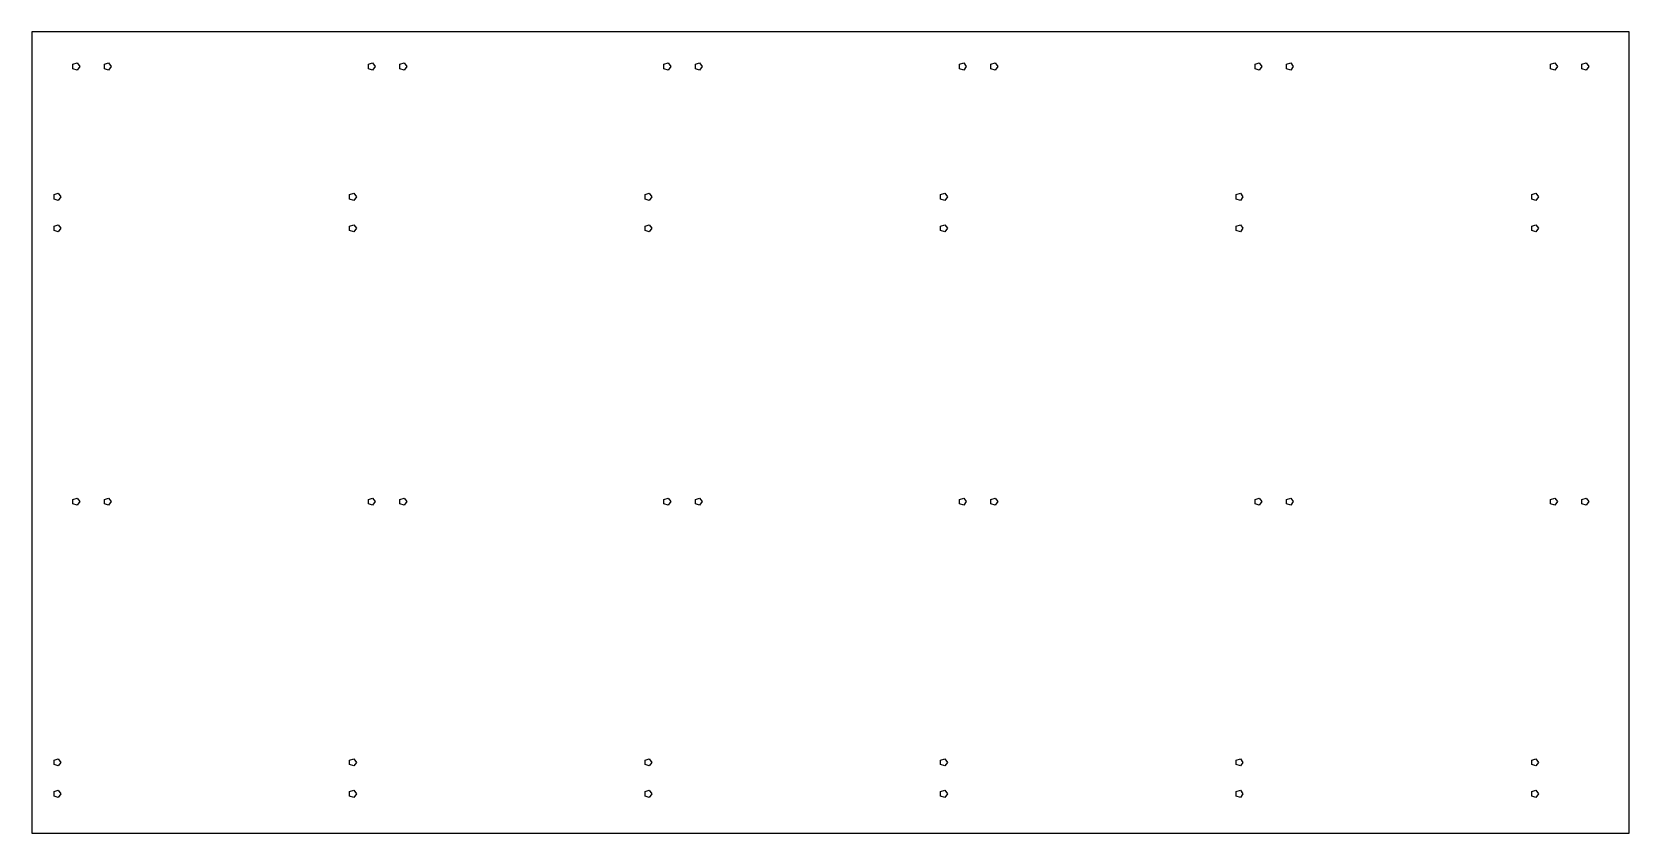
# Model space of a CAD drawing. Header units: metres. Extents: x 58 to 566, y -12 to 243.
import ezdxf

# ---------------------------------------------------------------- set-up
doc = ezdxf.new("R2010")
doc.units = ezdxf.units.M

msp = doc.modelspace()

# ---------------------------------------------------------------- linework, layer by layer
for p, q in [((565.5, 243), (57.5, 243)), ((57.5, 243), (57.5, -12)), ((565.5, -12), (565.5, 243)), ((70.5292, 232.705), (71.8708, 233.141)), ((70.5292, 231.295), (70.5292, 232.705)), ((71.8708, 230.859), (70.5292, 231.295)), ((71.8708, 233.141), (72.7, 232)), ((72.7, 232), (71.8708, 230.859)), ((80.5292, 232.705), (81.8708, 233.141)), ((80.5292, 231.295), (80.5292, 232.705)), ((81.8708, 230.859), (80.5292, 231.295)), ((81.8708, 233.141), (82.7, 232)), ((82.7, 232), (81.8708, 230.859)), ((164.529, 232.705), (165.871, 233.141)), ((164.529, 231.295), (164.529, 232.705)), ((165.871, 230.859), (164.529, 231.295)), ((165.871, 233.141), (166.7, 232)), ((166.7, 232), (165.871, 230.859)), ((174.529, 232.705), (175.871, 233.141)), ((174.529, 231.295), (174.529, 232.705)), ((175.871, 230.859), (174.529, 231.295)), ((175.871, 233.141), (176.7, 232)), ((176.7, 232), (175.871, 230.859)), ((258.529, 232.705), (259.871, 233.141)), ((258.529, 231.295), (258.529, 232.705)), ((259.871, 230.859), (258.529, 231.295)), ((259.871, 233.141), (260.7, 232)), ((260.7, 232), (259.871, 230.859)), ((268.529, 232.705), (269.871, 233.141)), ((268.529, 231.295), (268.529, 232.705)), ((269.871, 230.859), (268.529, 231.295)), ((269.871, 233.141), (270.7, 232)), ((270.7, 232), (269.871, 230.859)), ((352.529, 232.705), (353.871, 233.141)), ((352.529, 231.295), (352.529, 232.705)), ((353.871, 230.859), (352.529, 231.295)), ((353.871, 233.141), (354.7, 232)), ((354.7, 232), (353.871, 230.859)), ((362.529, 232.705), (363.871, 233.141)), ((362.529, 231.295), (362.529, 232.705)), ((363.871, 230.859), (362.529, 231.295)), ((363.871, 233.141), (364.7, 232)), ((364.7, 232), (363.871, 230.859)), ((446.529, 232.705), (447.871, 233.141)), ((446.529, 231.295), (446.529, 232.705)), ((447.871, 230.859), (446.529, 231.295)), ((447.871, 233.141), (448.7, 232)), ((448.7, 232), (447.871, 230.859)), ((456.529, 232.705), (457.871, 233.141)), ((456.529, 231.295), (456.529, 232.705)), ((457.871, 230.859), (456.529, 231.295)), ((457.871, 233.141), (458.7, 232)), ((458.7, 232), (457.871, 230.859)), ((540.529, 232.705), (541.871, 233.141)), ((540.529, 231.295), (540.529, 232.705)), ((541.871, 230.859), (540.529, 231.295)), ((541.871, 233.141), (542.7, 232)), ((542.7, 232), (541.871, 230.859)), ((550.529, 232.705), (551.871, 233.141)), ((550.529, 231.295), (550.529, 232.705)), ((551.871, 230.859), (550.529, 231.295)), ((551.871, 233.141), (552.7, 232)), ((552.7, 232), (551.871, 230.859)), ((64.5292, 191.205), (65.8708, 191.641)), ((64.5292, 189.795), (64.5292, 191.205)), ((65.8708, 189.359), (64.5292, 189.795)), ((65.8708, 191.641), (66.7, 190.5)), ((66.7, 190.5), (65.8708, 189.359)), ((158.529, 191.205), (159.871, 191.641)), ((158.529, 189.795), (158.529, 191.205)), ((159.871, 189.359), (158.529, 189.795)), ((159.871, 191.641), (160.7, 190.5)), ((160.7, 190.5), (159.871, 189.359)), ((252.529, 191.205), (253.871, 191.641)), ((252.529, 189.795), (252.529, 191.205)), ((253.871, 189.359), (252.529, 189.795)), ((253.871, 191.641), (254.7, 190.5)), ((254.7, 190.5), (253.871, 189.359)), ((346.529, 191.205), (347.871, 191.641)), ((346.529, 189.795), (346.529, 191.205)), ((347.871, 189.359), (346.529, 189.795)), ((347.871, 191.641), (348.7, 190.5)), ((348.7, 190.5), (347.871, 189.359)), ((440.529, 191.205), (441.871, 191.641)), ((440.529, 189.795), (440.529, 191.205)), ((441.871, 189.359), (440.529, 189.795)), ((441.871, 191.641), (442.7, 190.5)), ((442.7, 190.5), (441.871, 189.359)), ((534.529, 191.205), (535.871, 191.641)), ((534.529, 189.795), (534.529, 191.205)), ((535.871, 189.359), (534.529, 189.795)), ((535.871, 191.641), (536.7, 190.5)), ((536.7, 190.5), (535.871, 189.359)), ((64.5292, 181.205), (65.8708, 181.641)), ((64.5292, 179.795), (64.5292, 181.205)), ((65.8708, 179.359), (64.5292, 179.795)), ((65.8708, 181.641), (66.7, 180.5)), ((66.7, 180.5), (65.8708, 179.359)), ((158.529, 181.205), (159.871, 181.641)), ((158.529, 179.795), (158.529, 181.205)), ((159.871, 179.359), (158.529, 179.795)), ((159.871, 181.641), (160.7, 180.5)), ((160.7, 180.5), (159.871, 179.359)), ((252.529, 181.205), (253.871, 181.641)), ((252.529, 179.795), (252.529, 181.205)), ((253.871, 179.359), (252.529, 179.795)), ((253.871, 181.641), (254.7, 180.5)), ((254.7, 180.5), (253.871, 179.359)), ((346.529, 181.205), (347.871, 181.641)), ((346.529, 179.795), (346.529, 181.205)), ((347.871, 179.359), (346.529, 179.795)), ((347.871, 181.641), (348.7, 180.5)), ((348.7, 180.5), (347.871, 179.359)), ((440.529, 181.205), (441.871, 181.641)), ((440.529, 179.795), (440.529, 181.205)), ((441.871, 179.359), (440.529, 179.795)), ((441.871, 181.641), (442.7, 180.5)), ((442.7, 180.5), (441.871, 179.359)), ((534.529, 181.205), (535.871, 181.641)), ((534.529, 179.795), (534.529, 181.205)), ((535.871, 179.359), (534.529, 179.795)), ((535.871, 181.641), (536.7, 180.5)), ((536.7, 180.5), (535.871, 179.359)), ((70.5292, 94.2053), (71.8708, 94.6413)), ((70.5292, 92.7946), (70.5292, 94.2053)), ((71.8708, 92.3587), (70.5292, 92.7946)), ((71.8708, 94.6413), (72.7, 93.5)), ((72.7, 93.5), (71.8708, 92.3587)), ((80.5292, 94.2053), (81.8708, 94.6413)), ((80.5292, 92.7946), (80.5292, 94.2053)), ((81.8708, 92.3587), (80.5292, 92.7946)), ((81.8708, 94.6413), (82.7, 93.5)), ((82.7, 93.5), (81.8708, 92.3587)), ((164.529, 94.2053), (165.871, 94.6413)), ((164.529, 92.7946), (164.529, 94.2053)), ((165.871, 92.3587), (164.529, 92.7946)), ((165.871, 94.6413), (166.7, 93.5)), ((166.7, 93.5), (165.871, 92.3587)), ((174.529, 94.2053), (175.871, 94.6413)), ((174.529, 92.7946), (174.529, 94.2053)), ((175.871, 92.3587), (174.529, 92.7946)), ((175.871, 94.6413), (176.7, 93.5)), ((176.7, 93.5), (175.871, 92.3587)), ((258.529, 94.2053), (259.871, 94.6413)), ((258.529, 92.7946), (258.529, 94.2053)), ((259.871, 92.3587), (258.529, 92.7946)), ((259.871, 94.6413), (260.7, 93.5)), ((260.7, 93.5), (259.871, 92.3587)), ((268.529, 94.2053), (269.871, 94.6413)), ((268.529, 92.7946), (268.529, 94.2053)), ((269.871, 92.3587), (268.529, 92.7946)), ((269.871, 94.6413), (270.7, 93.5)), ((270.7, 93.5), (269.871, 92.3587)), ((352.529, 94.2053), (353.871, 94.6413)), ((352.529, 92.7946), (352.529, 94.2053)), ((353.871, 92.3587), (352.529, 92.7946)), ((353.871, 94.6413), (354.7, 93.5)), ((354.7, 93.5), (353.871, 92.3587)), ((362.529, 94.2053), (363.871, 94.6413)), ((362.529, 92.7946), (362.529, 94.2053)), ((363.871, 92.3587), (362.529, 92.7946)), ((363.871, 94.6413), (364.7, 93.5)), ((364.7, 93.5), (363.871, 92.3587)), ((446.529, 94.2053), (447.871, 94.6413)), ((446.529, 92.7946), (446.529, 94.2053)), ((447.871, 92.3587), (446.529, 92.7946)), ((447.871, 94.6413), (448.7, 93.5)), ((448.7, 93.5), (447.871, 92.3587)), ((456.529, 94.2053), (457.871, 94.6413)), ((456.529, 92.7946), (456.529, 94.2053)), ((457.871, 92.3587), (456.529, 92.7946)), ((457.871, 94.6413), (458.7, 93.5)), ((458.7, 93.5), (457.871, 92.3587)), ((540.529, 94.2053), (541.871, 94.6413)), ((540.529, 92.7946), (540.529, 94.2053)), ((541.871, 92.3587), (540.529, 92.7946)), ((541.871, 94.6413), (542.7, 93.5)), ((542.7, 93.5), (541.871, 92.3587)), ((550.529, 94.2053), (551.871, 94.6413)), ((550.529, 92.7946), (550.529, 94.2053)), ((551.871, 92.3587), (550.529, 92.7946)), ((551.871, 94.6413), (552.7, 93.5)), ((552.7, 93.5), (551.871, 92.3587)), ((64.5292, 11.2053), (65.8708, 11.6413)), ((64.5292, 9.79465), (64.5292, 11.2053)), ((65.8708, 11.6413), (66.7, 10.5)), ((66.7, 10.5), (65.8708, 9.35872)), ((158.529, 11.2053), (159.871, 11.6413)), ((158.529, 9.79465), (158.529, 11.2053)), ((159.871, 11.6413), (160.7, 10.5)), ((160.7, 10.5), (159.871, 9.35872)), ((252.529, 11.2053), (253.871, 11.6413)), ((252.529, 9.79465), (252.529, 11.2053)), ((253.871, 11.6413), (254.7, 10.5)), ((254.7, 10.5), (253.871, 9.35872)), ((346.529, 11.2053), (347.871, 11.6413)), ((346.529, 9.79465), (346.529, 11.2053)), ((347.871, 11.6413), (348.7, 10.5)), ((348.7, 10.5), (347.871, 9.35872)), ((440.529, 11.2053), (441.871, 11.6413)), ((440.529, 9.79465), (440.529, 11.2053)), ((441.871, 11.6413), (442.7, 10.5)), ((442.7, 10.5), (441.871, 9.35872)), ((534.529, 11.2053), (535.871, 11.6413)), ((534.529, 9.79465), (534.529, 11.2053)), ((535.871, 11.6413), (536.7, 10.5)), ((536.7, 10.5), (535.871, 9.35872)), ((65.8708, 9.35872), (64.5292, 9.79465)), ((159.871, 9.35872), (158.529, 9.79465)), ((253.871, 9.35872), (252.529, 9.79465)), ((347.871, 9.35872), (346.529, 9.79465)), ((441.871, 9.35872), (440.529, 9.79465)), ((535.871, 9.35872), (534.529, 9.79465)), ((64.5292, 1.20534), (65.8708, 1.64127)), ((64.5292, -0.205338), (64.5292, 1.20534)), ((65.8708, 1.64127), (66.7, 0.5)), ((66.7, 0.5), (65.8708, -0.641266)), ((158.529, 1.20534), (159.871, 1.64127)), ((158.529, -0.205338), (158.529, 1.20534)), ((159.871, 1.64127), (160.7, 0.5)), ((160.7, 0.5), (159.871, -0.641266)), ((252.529, 1.20534), (253.871, 1.64127)), ((252.529, -0.205338), (252.529, 1.20534)), ((253.871, 1.64127), (254.7, 0.5)), ((254.7, 0.5), (253.871, -0.641266)), ((346.529, 1.20534), (347.871, 1.64127)), ((346.529, -0.205338), (346.529, 1.20534)), ((347.871, 1.64127), (348.7, 0.5)), ((348.7, 0.5), (347.871, -0.641266)), ((440.529, 1.20534), (441.871, 1.64127)), ((440.529, -0.205338), (440.529, 1.20534)), ((441.871, 1.64127), (442.7, 0.5)), ((442.7, 0.5), (441.871, -0.641266)), ((534.529, 1.20534), (535.871, 1.64127)), ((534.529, -0.205338), (534.529, 1.20534)), ((535.871, 1.64127), (536.7, 0.5)), ((536.7, 0.5), (535.871, -0.641266)), ((65.8708, -0.641266), (64.5292, -0.205338)), ((159.871, -0.641266), (158.529, -0.205338)), ((253.871, -0.641266), (252.529, -0.205338)), ((347.871, -0.641266), (346.529, -0.205338)), ((441.871, -0.641266), (440.529, -0.205338)), ((535.871, -0.641266), (534.529, -0.205338)), ((57.5, -12), (565.5, -12))]:
    msp.add_line(p, q)

doc.saveas('drawing.dxf')
